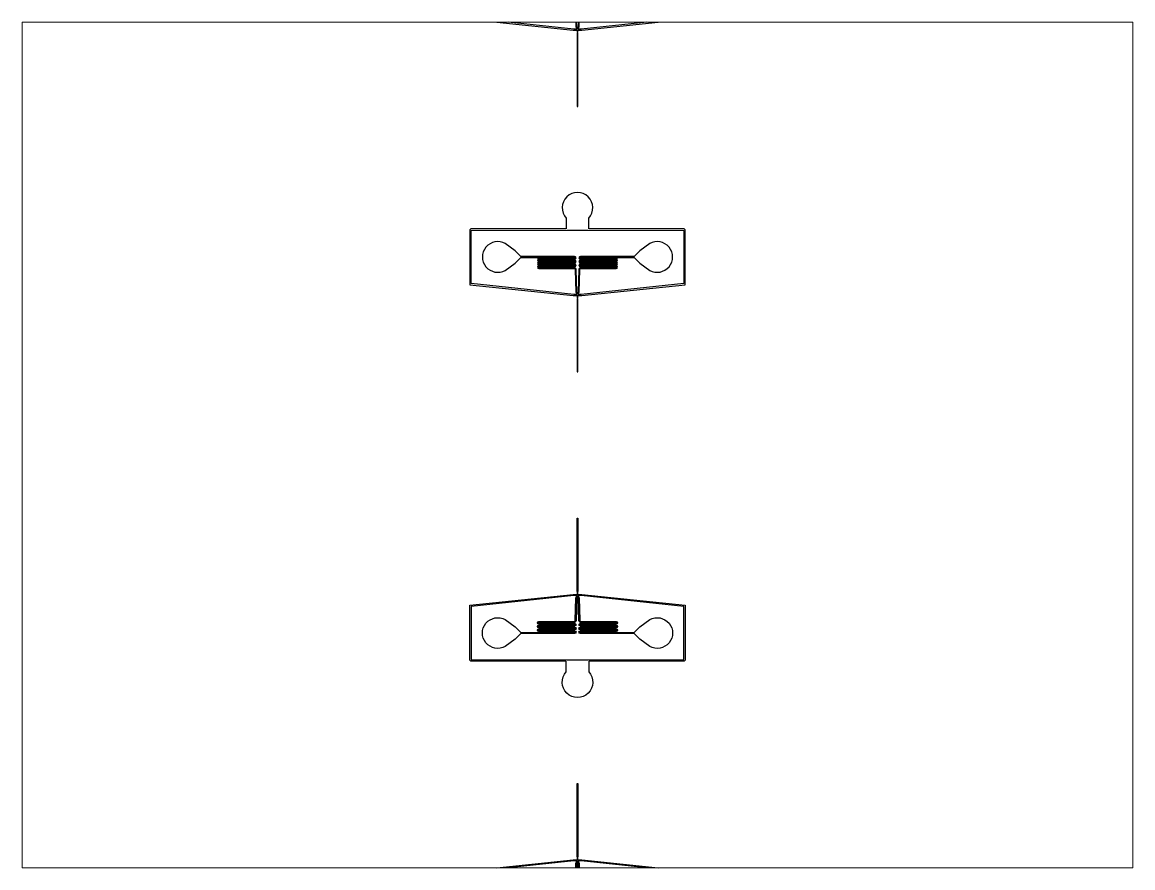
# Paper-space layout 'Layout1' of a CAD drawing. Header units: inches. Extents: x 1.05 to 9.45, y 0.8 to 7.2.
# The model-space entities are those that its viewports show. They can reach past a viewport. Long polylines and large blocks are cut down to what shows.
import ezdxf

# ---------------------------------------------------------------- set-up
doc = ezdxf.new("R2010")
doc.units = ezdxf.units.IN
doc.header["$MEASUREMENT"] = 0

msp = doc.modelspace()

# ---------------------------------------------------------------- linework, layer by layer
for points in [[(0.02, 25.479), (0.02, 30.961), (0.005, 31.104), (0.005, 31.224), (0, 31.224), (0, 31.244), (0.314, 31.244), (8.095, 32.045), (8.095, 36.173), (8.015, 36.261), (0.844, 36.261), (0.844, 37.057, 2.283917), (-0.854, 37.057), (-0.854, 36.261), (-8.025, 36.261), (-8.105, 36.173), (-8.105, 32.045), (-0.324, 31.244), (-0.01, 31.244), (-0.01, 31.224), (-0.015, 31.224), (-0.015, 31.104), (-0.03, 30.961), (-0.03, 25.479)], [(0.02, 5.503), (0.02, 10.985), (0.005, 11.128), (0.005, 11.248), (-0.003, 11.248), (-0.003, 11.268), (0.314, 11.268), (8.095, 12.069), (8.095, 16.197), (8.015, 16.285), (0.844, 16.285), (0.844, 17.081, 2.283917), (-0.854, 17.081), (-0.854, 16.285), (-8.025, 16.285), (-8.105, 16.197), (-8.105, 12.069), (-0.324, 11.268), (-0.008, 11.268), (-0.008, 11.248), (-0.015, 11.248), (-0.015, 11.128), (-0.03, 10.985), (-0.03, 5.503)], [(0.02, -5.503), (0.02, -10.985), (0.005, -11.128), (0.005, -11.248), (0, -11.248), (0, -11.268), (0.314, -11.268), (8.095, -12.069), (8.095, -16.197), (8.015, -16.285), (0.844, -16.285), (0.844, -17.081, -2.283917), (-0.854, -17.081), (-0.854, -16.285), (-8.025, -16.285), (-8.105, -16.197), (-8.105, -12.069), (-0.324, -11.268), (-0.01, -11.268), (-0.01, -11.248), (-0.015, -11.248), (-0.015, -11.128), (-0.03, -10.985), (-0.03, -5.503)], [(0.02, -25.479), (0.02, -30.961), (0.005, -31.104), (0.005, -31.224), (0, -31.224), (0, -31.244), (0.314, -31.244), (8.095, -32.045), (8.095, -36.173), (8.015, -36.261), (0.844, -36.261), (0.844, -37.057, -2.283917), (-0.854, -37.057), (-0.854, -36.261), (-8.025, -36.261), (-8.105, -36.173), (-8.105, -32.045), (-0.324, -31.244), (-0.01, -31.244), (-0.01, -31.224), (-0.015, -31.224), (-0.015, -31.104), (-0.03, -30.961), (-0.03, -25.479)]]:
    msp.add_lwpolyline(points, format="xyb", close=True)
for points in [[(0.107, 33.175), (0.049, 31.517), (-0.005, 31.329), (-0.055, 31.517), (-0.115, 33.175)], [(-0.185, 33.174), (-0.125, 31.508), (-0.045, 31.304), (-0.28, 31.304), (-8.005, 32.134), (-8.005, 36.134)], [(7.995, 36.134), (7.995, 32.134), (0.27, 31.304), (0.035, 31.304), (0.119, 31.508), (0.177, 33.174)], [(0.107, -33.175), (0.049, -31.517), (-0.005, -31.329), (-0.055, -31.517), (-0.115, -33.175)], [(-0.185, -33.174), (-0.125, -31.508), (-0.045, -31.304), (-0.28, -31.304), (-8.005, -32.134), (-8.005, -36.134)], [(7.995, -36.134), (7.995, -32.134), (0.27, -31.304), (0.035, -31.304), (0.119, -31.508), (0.177, -33.174)]]:
    msp.add_lwpolyline(points)
for points in [[(4.083, 14.194), (0.212, 14.193, 1), (0.212, 13.983), (2.911, 13.984, -1), (2.911, 13.914), (0.212, 13.913, 1), (0.212, 13.703), (2.911, 13.704, -1), (2.911, 13.634), (0.212, 13.633, 1), (0.212, 13.423), (2.911, 13.424, -1), (2.911, 13.354), (0.212, 13.353, 0.414214), (0.107, 13.248), (0.107, 13.199), (0.049, 11.541), (-0.005, 11.353), (-0.055, 11.541), (-0.115, 13.199), (-0.115, 13.248, 0.414214), (-0.22, 13.353), (-2.919, 13.353, -1), (-2.919, 13.423), (-0.22, 13.423, 1), (-0.22, 13.633), (-2.919, 13.633, -1), (-2.919, 13.703), (-0.22, 13.703, 1), (-0.22, 13.913), (-2.919, 13.913, -1), (-2.919, 13.983), (-0.22, 13.983, 1), (-0.22, 14.193), (-4.092, 14.193), (-4.257, 14.193), (-4.684, 14.62), (-5.446, 15.169, 1.695798), (-5.446, 13.148), (-4.683, 13.697), (-4.257, 14.123), (-4.092, 14.123), (-0.22, 14.123, -0.999885), (-0.22, 14.053), (-2.919, 14.053, 1), (-2.919, 13.843), (-0.22, 13.843, -1), (-0.22, 13.773), (-2.919, 13.773, 1), (-2.919, 13.563), (-0.22, 13.563, -1), (-0.22, 13.493), (-2.919, 13.493, 1), (-2.919, 13.283), (-0.22, 13.283, -0.414214), (-0.185, 13.248), (-0.185, 13.198), (-0.125, 11.532), (-0.045, 11.328), (-0.28, 11.328), (-8.005, 12.158), (-8.005, 16.158), (-0.783, 16.185), (0.773, 16.185), (7.995, 16.158), (7.995, 12.158), (0.27, 11.328), (0.035, 11.328), (0.119, 11.532), (0.177, 13.198), (0.177, 13.248, -0.414214), (0.212, 13.283), (2.911, 13.284, 1), (2.911, 13.494), (0.212, 13.493, -1), (0.212, 13.563), (2.911, 13.564, 1), (2.911, 13.774), (0.212, 13.773, -1), (0.212, 13.843), (2.911, 13.844, 1), (2.911, 14.054), (0.212, 14.053, -0.999885), (0.212, 14.123), (4.083, 14.124), (4.249, 14.124), (4.674, 13.699), (5.438, 13.149, 1.695798), (5.438, 15.17), (4.677, 14.622), (4.249, 14.194), (4.083, 14.194)], [(4.083, -14.194), (0.212, -14.193, -1), (0.212, -13.983), (2.911, -13.984, 1), (2.911, -13.914), (0.212, -13.913, -1), (0.212, -13.703), (2.911, -13.704, 1), (2.911, -13.634), (0.212, -13.633, -1), (0.212, -13.423), (2.911, -13.424, 1), (2.911, -13.354), (0.212, -13.353, -0.414214), (0.107, -13.248), (0.107, -13.199), (0.049, -11.541), (-0.005, -11.353), (-0.055, -11.541), (-0.115, -13.199), (-0.115, -13.248, -0.414214), (-0.22, -13.353), (-2.919, -13.353, 1), (-2.919, -13.423), (-0.22, -13.423, -1), (-0.22, -13.633), (-2.919, -13.633, 1), (-2.919, -13.703), (-0.22, -13.703, -1), (-0.22, -13.913), (-2.919, -13.913, 1), (-2.919, -13.983), (-0.22, -13.983, -1), (-0.22, -14.193), (-4.092, -14.193), (-4.257, -14.193), (-4.684, -14.62), (-5.446, -15.169, -1.695798), (-5.446, -13.148), (-4.683, -13.697), (-4.257, -14.123), (-4.092, -14.123), (-0.22, -14.123, 0.999885), (-0.22, -14.053), (-2.919, -14.053, -1), (-2.919, -13.843), (-0.22, -13.843, 1), (-0.22, -13.773), (-2.919, -13.773, -1), (-2.919, -13.563), (-0.22, -13.563, 1), (-0.22, -13.493), (-2.919, -13.493, -1), (-2.919, -13.283), (-0.22, -13.283, 0.414214), (-0.185, -13.248), (-0.185, -13.198), (-0.125, -11.532), (-0.045, -11.328), (-0.28, -11.328), (-8.005, -12.158), (-8.005, -16.158), (-0.783, -16.185), (0.773, -16.185), (7.995, -16.158), (7.995, -12.158), (0.27, -11.328), (0.035, -11.328), (0.119, -11.532), (0.177, -13.198), (0.177, -13.248, 0.414214), (0.212, -13.283), (2.911, -13.284, -1), (2.911, -13.494), (0.212, -13.493, 1), (0.212, -13.563), (2.911, -13.564, -1), (2.911, -13.774), (0.212, -13.773, 1), (0.212, -13.843), (2.911, -13.844, -1), (2.911, -14.054), (0.212, -14.053, 0.999885), (0.212, -14.123), (4.083, -14.124), (4.249, -14.124), (4.674, -13.699), (5.438, -13.149, -1.695798), (5.438, -15.17), (4.677, -14.622), (4.249, -14.194), (4.083, -14.194)]]:
    msp.add_lwpolyline(points, format="xyb")

psp = doc.layouts.get("Layout1")

# ---------------------------------------------------------------- viewports
at = {"layer": '0', "view_target_point": (-2.3723, 3.7417)}
psp.add_viewport(center=(5.25, 4), size=(8.4, 6.4), view_center_point=(2.3673, -3.7417), view_height=63.670344, dxfattribs=at)

doc.saveas('drawing.dxf')
